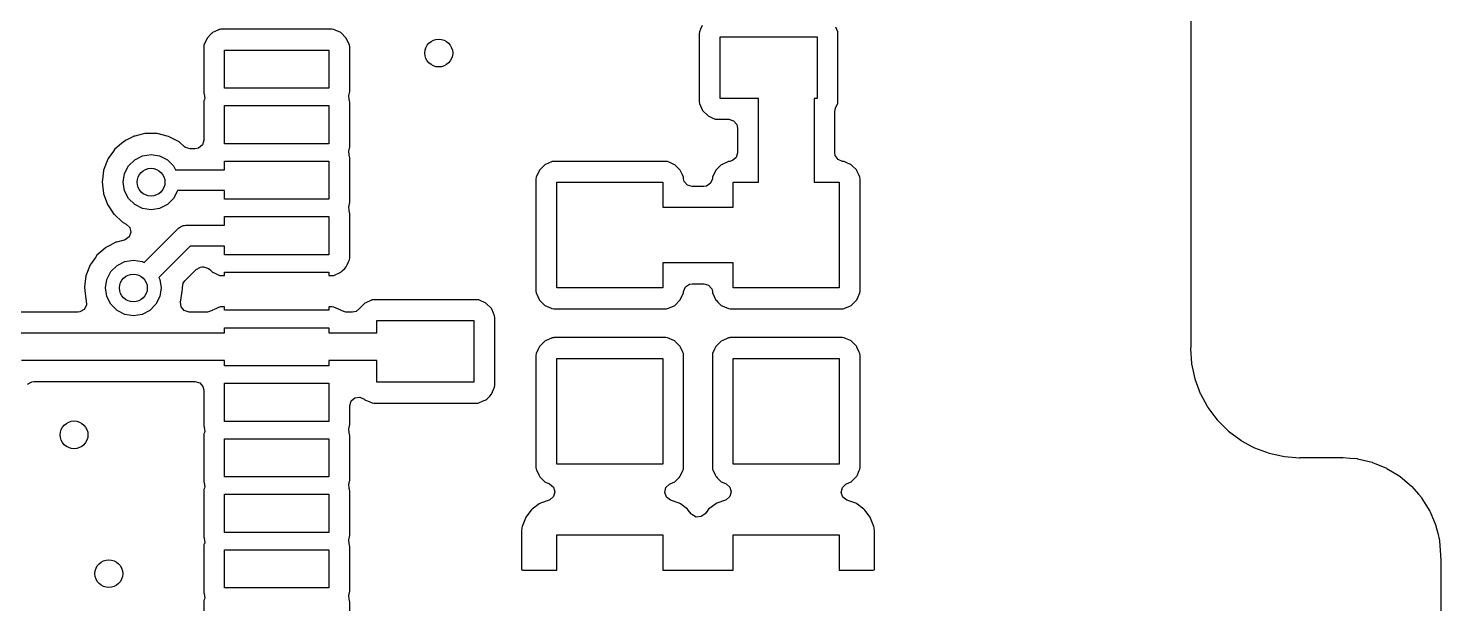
# Model space of a CAD drawing. Extents: x 1.61 to 3.5, y 0.06 to 3.74.
# Drawn here: x 2.7 to 3.501, y 2.611 to 2.937 of the extents above; entities that cross this region are included whole.
import ezdxf

# ---------------------------------------------------------------- set-up
doc = ezdxf.new("R2010")
doc.units = 0
doc.header["$MEASUREMENT"] = 0
doc.layers.add('BLACK', color=7, linetype='CONTINUOUS')

msp = doc.modelspace()

# ---------------------------------------------------------------- linework, layer by layer
at = {"layer": 'BLACK', "linetype": 'CONTINUOUS'}
for p, q in [((3.35923, 3.53057), (3.35923, 2.75668)), ((3.08238, 2.93888), (3.08146, 2.9368)), ((2.80175, 2.93176), (2.79997, 2.92773)), ((2.8041, 2.93411), (2.80175, 2.93176)), ((2.80454, 2.93456), (2.8041, 2.93411)), ((2.80486, 2.93488), (2.80454, 2.93456)), ((2.80454, 2.93456), (2.80454, 2.93456)), ((2.80578, 2.93529), (2.80486, 2.93488)), ((2.80855, 2.93652), (2.80578, 2.93529)), ((2.80889, 2.93667), (2.80855, 2.93652)), ((2.80855, 2.93652), (2.80855, 2.93652)), ((2.80949, 2.93674), (2.80889, 2.93667)), ((2.80978, 2.93678), (2.80949, 2.93674)), ((2.80992, 2.9368), (2.80978, 2.93678)), ((2.80978, 2.93678), (2.80978, 2.93678)), ((2.87249, 2.9368), (2.80992, 2.9368)), ((2.8735, 2.93668), (2.87249, 2.9368)), ((2.87477, 2.93612), (2.8735, 2.93668)), ((2.87712, 2.93508), (2.87477, 2.93612)), ((2.87754, 2.9349), (2.87712, 2.93508)), ((2.87712, 2.93508), (2.87712, 2.93508)), ((2.88066, 2.93178), (2.87754, 2.9349)), ((2.88244, 2.92775), (2.88066, 2.93178)), ((3.08079, 2.93527), (3.08067, 2.93426)), ((3.08067, 2.93426), (3.08067, 2.89574)), ((3.08146, 2.9368), (3.08079, 2.93527)), ((3.0925, 2.8975), (3.0925, 2.9325)), ((3.0925, 2.9325), (3.1475, 2.9325)), ((3.1475, 2.9325), (3.1475, 2.8975)), ((3.15921, 2.93529), (3.15807, 2.93786)), ((3.15933, 2.93426), (3.15921, 2.93529)), ((3.15933, 2.89574), (3.15933, 2.93426)), ((2.79997, 2.92773), (2.79985, 2.92672)), ((2.79985, 2.92672), (2.79985, 2.90155)), ((2.81168, 2.90331), (2.81168, 2.92496)), ((2.81168, 2.92496), (2.87074, 2.92496)), ((2.87074, 2.92496), (2.87074, 2.90331)), ((2.88257, 2.92672), (2.88244, 2.92775)), ((2.88257, 2.90155), (2.88257, 2.92672)), ((2.79985, 2.90155), (2.79997, 2.90052)), ((2.79997, 2.90052), (2.80012, 2.90018)), ((2.80022, 2.89982), (2.80011, 2.89979)), ((2.80011, 2.89979), (2.8004, 2.89763)), ((2.80012, 2.90018), (2.80022, 2.89982)), ((2.87074, 2.90331), (2.81168, 2.90331)), ((2.88202, 2.89915), (2.88222, 2.89984)), ((2.88231, 2.89699), (2.88202, 2.89915)), ((2.8822, 2.89984), (2.8823, 2.9002)), ((2.88222, 2.89984), (2.8822, 2.89984)), ((2.8823, 2.9002), (2.88245, 2.90054)), ((2.88245, 2.90054), (2.88257, 2.90155)), ((2.79997, 2.89624), (2.79985, 2.89523)), ((2.79985, 2.89523), (2.79985, 2.87384)), ((2.80012, 2.89658), (2.79997, 2.89624)), ((2.80022, 2.89694), (2.80012, 2.89658)), ((2.8004, 2.89763), (2.8002, 2.89694)), ((2.8002, 2.89694), (2.80022, 2.89694)), ((2.81168, 2.87181), (2.81168, 2.89347)), ((2.81168, 2.89347), (2.87074, 2.89347)), ((2.87074, 2.89347), (2.87074, 2.87181)), ((2.88219, 2.89696), (2.88231, 2.89699)), ((2.88229, 2.8966), (2.88219, 2.89696)), ((2.88244, 2.89626), (2.88229, 2.8966)), ((2.88257, 2.89523), (2.88244, 2.89626)), ((2.88257, 2.87006), (2.88257, 2.89523)), ((3.08067, 2.89574), (3.08079, 2.89471)), ((3.08079, 2.89471), (3.08258, 2.89068)), ((3.08258, 2.89068), (3.0857, 2.88757)), ((3.11425, 2.8975), (3.0925, 2.8975)), ((3.11425, 2.85), (3.11425, 2.8975)), ((3.1475, 2.8975), (3.14575, 2.8975)), ((3.14575, 2.8975), (3.14575, 2.85)), ((3.15758, 2.88999), (3.158, 2.89199)), ((3.158, 2.89199), (3.15906, 2.89439)), ((3.15906, 2.89439), (3.15921, 2.89473)), ((3.15921, 2.89473), (3.15933, 2.89574)), ((3.0857, 2.88757), (3.08612, 2.88738)), ((3.08612, 2.88738), (3.08612, 2.88738)), ((3.08612, 2.88738), (3.08846, 2.88635)), ((3.08846, 2.88635), (3.08973, 2.88579)), ((3.08973, 2.88579), (3.09074, 2.88567)), ((3.09074, 2.88567), (3.09746, 2.88567)), ((3.09746, 2.88567), (3.10014, 2.88488)), ((3.10014, 2.88488), (3.10197, 2.88277)), ((3.10197, 2.88277), (3.10242, 2.88071)), ((3.15758, 2.86673), (3.15758, 2.88999)), ((2.76005, 2.8759), (2.75588, 2.87375)), ((2.76032, 2.87604), (2.76005, 2.8759)), ((2.76005, 2.8759), (2.76005, 2.8759)), ((2.76087, 2.87617), (2.76032, 2.87604)), ((2.76652, 2.87753), (2.76087, 2.87617)), ((2.76681, 2.8776), (2.76652, 2.87753)), ((2.76652, 2.87753), (2.76652, 2.87753)), ((2.77014, 2.87758), (2.76681, 2.8776)), ((2.77318, 2.87756), (2.77014, 2.87758)), ((2.77348, 2.87756), (2.77318, 2.87756)), ((2.77318, 2.87756), (2.77318, 2.87756)), ((2.77996, 2.87594), (2.77348, 2.87756)), ((2.78586, 2.87281), (2.77996, 2.87594)), ((3.10242, 2.88071), (3.10242, 2.86673)), ((2.7487, 2.86766), (2.7457, 2.86338)), ((2.74935, 2.86859), (2.7487, 2.86766)), ((2.75213, 2.87101), (2.74935, 2.86859)), ((2.75416, 2.87278), (2.75213, 2.87101)), ((2.75438, 2.87298), (2.75416, 2.87278)), ((2.75416, 2.87278), (2.75416, 2.87278)), ((2.75588, 2.87375), (2.75438, 2.87298)), ((2.78608, 2.87261), (2.78586, 2.87281)), ((2.78886, 2.87014), (2.78608, 2.87261)), ((2.78947, 2.86967), (2.78886, 2.87014)), ((2.79216, 2.86888), (2.78947, 2.86967)), ((2.79489, 2.86888), (2.79216, 2.86888)), ((2.79695, 2.86933), (2.79489, 2.86888)), ((2.79906, 2.87116), (2.79695, 2.86933)), ((2.79985, 2.87384), (2.79906, 2.87116)), ((2.87074, 2.87181), (2.81168, 2.87181)), ((2.88202, 2.86766), (2.88222, 2.86834)), ((2.88231, 2.86549), (2.88202, 2.86766)), ((2.8822, 2.86835), (2.8823, 2.86871)), ((2.88222, 2.86834), (2.8822, 2.86835)), ((2.8823, 2.86871), (2.88245, 2.86905)), ((2.88245, 2.86905), (2.88257, 2.87006)), ((3.10242, 2.86673), (3.10163, 2.86405)), ((3.15782, 2.86521), (3.15758, 2.86673)), ((2.74552, 2.86313), (2.74309, 2.85691)), ((2.7457, 2.86338), (2.74552, 2.86313)), ((2.75502, 2.85487), (2.75726, 2.85926)), ((2.75726, 2.85926), (2.76074, 2.86274)), ((2.76074, 2.86274), (2.76513, 2.86498)), ((2.76513, 2.86498), (2.77, 2.86575)), ((2.77, 2.86575), (2.77487, 2.86498)), ((2.77487, 2.86498), (2.77926, 2.86274)), ((2.77926, 2.86274), (2.78274, 2.85926)), ((2.78274, 2.85926), (2.78386, 2.85705)), ((2.81168, 2.85705), (2.81168, 2.86197)), ((2.81168, 2.86197), (2.87074, 2.86197)), ((2.87074, 2.86197), (2.87074, 2.84032)), ((2.88219, 2.86546), (2.88231, 2.86549)), ((2.88229, 2.8651), (2.88219, 2.86546)), ((2.88244, 2.86476), (2.88229, 2.8651)), ((2.88257, 2.86373), (2.88244, 2.86476)), ((2.88257, 2.83856), (2.88257, 2.86373)), ((2.99318, 2.85992), (2.99007, 2.8568)), ((2.99363, 2.86012), (2.99318, 2.85992)), ((2.99687, 2.86156), (2.99363, 2.86012)), ((2.99721, 2.86171), (2.99687, 2.86156)), ((2.99687, 2.86156), (2.99687, 2.86156)), ((2.99781, 2.86178), (2.99721, 2.86171)), ((2.9981, 2.86181), (2.99781, 2.86178)), ((2.99824, 2.86183), (2.9981, 2.86181)), ((2.9981, 2.86181), (2.9981, 2.86181)), ((3.06176, 2.86183), (2.99824, 2.86183)), ((3.06277, 2.86171), (3.06176, 2.86183)), ((3.06404, 2.86115), (3.06277, 2.86171)), ((3.06638, 2.86012), (3.06404, 2.86115)), ((3.0668, 2.85993), (3.06638, 2.86012)), ((3.06638, 2.86012), (3.06638, 2.86012)), ((3.06992, 2.85682), (3.0668, 2.85993)), ((3.09318, 2.85992), (3.09007, 2.8568)), ((3.09363, 2.86012), (3.09318, 2.85992)), ((3.09687, 2.86156), (3.09363, 2.86012)), ((3.09721, 2.86171), (3.09687, 2.86156)), ((3.09687, 2.86156), (3.09687, 2.86156)), ((3.09805, 2.86181), (3.09721, 2.86171)), ((3.09952, 2.86222), (3.09805, 2.86181)), ((3.10163, 2.86405), (3.09952, 2.86222)), ((3.15939, 2.8629), (3.15782, 2.86521)), ((3.16196, 2.86181), (3.15939, 2.8629)), ((3.16277, 2.86171), (3.16196, 2.86181)), ((3.16404, 2.86115), (3.16277, 2.86171)), ((3.16638, 2.86012), (3.16404, 2.86115)), ((3.1668, 2.85993), (3.16638, 2.86012)), ((3.16638, 2.86012), (3.16638, 2.86012)), ((3.16992, 2.85682), (3.1668, 2.85993)), ((2.74239, 2.85161), (2.74222, 2.85029)), ((2.74222, 2.85029), (2.74295, 2.84366)), ((2.74305, 2.85661), (2.74239, 2.85161)), ((2.74309, 2.85691), (2.74305, 2.85661)), ((2.74305, 2.85661), (2.74305, 2.85661)), ((2.75425, 2.85), (2.75502, 2.85487)), ((2.78386, 2.85705), (2.81168, 2.85705)), ((2.98829, 2.85277), (2.98817, 2.85176)), ((2.98817, 2.85176), (2.98817, 2.78824)), ((2.99007, 2.8568), (2.98829, 2.85277)), ((3.0701, 2.8564), (3.06992, 2.85682)), ((3.07111, 2.85413), (3.0701, 2.8564)), ((3.07171, 2.85279), (3.07111, 2.85413)), ((3.07175, 2.85242), (3.07171, 2.85279)), ((3.07181, 2.85195), (3.07175, 2.85242)), ((3.07175, 2.85242), (3.07175, 2.85242)), ((3.07222, 2.85048), (3.07181, 2.85195)), ((3.07405, 2.84837), (3.07222, 2.85048)), ((3.08819, 2.85196), (3.0871, 2.84939)), ((3.08829, 2.85277), (3.08819, 2.85196)), ((3.09007, 2.8568), (3.08829, 2.85277)), ((3.1701, 2.8564), (3.16992, 2.85682)), ((3.17111, 2.85413), (3.1701, 2.8564)), ((3.17171, 2.85279), (3.17111, 2.85413)), ((3.17183, 2.85176), (3.17171, 2.85279)), ((3.17183, 2.78824), (3.17183, 2.85176)), ((2.74295, 2.84366), (2.74306, 2.84338)), ((2.74306, 2.84338), (2.74505, 2.83792)), ((2.75502, 2.84513), (2.75425, 2.85)), ((2.75726, 2.84074), (2.75502, 2.84513)), ((2.78498, 2.84513), (2.78274, 2.84074)), ((2.78499, 2.84524), (2.78498, 2.84513)), ((2.81168, 2.84524), (2.78499, 2.84524)), ((2.81168, 2.84032), (2.81168, 2.84524)), ((3, 2.79), (3, 2.85)), ((3, 2.85), (3.06, 2.85)), ((3.06, 2.85), (3.06, 2.83575)), ((3.07673, 2.84758), (3.07405, 2.84837)), ((3.08327, 2.84758), (3.07673, 2.84758)), ((3.08479, 2.84782), (3.08327, 2.84758)), ((3.0871, 2.84939), (3.08479, 2.84782)), ((3.1, 2.83575), (3.1, 2.85)), ((3.1, 2.85), (3.11425, 2.85)), ((3.14575, 2.85), (3.16, 2.85)), ((3.16, 2.85), (3.16, 2.79)), ((2.74505, 2.83792), (2.74525, 2.83739)), ((2.74525, 2.83739), (2.74897, 2.83185)), ((2.76074, 2.83726), (2.75726, 2.84074)), ((2.76513, 2.83502), (2.76074, 2.83726)), ((2.77, 2.83425), (2.76513, 2.83502)), ((2.77487, 2.83502), (2.77, 2.83425)), ((2.77926, 2.83726), (2.77487, 2.83502)), ((2.78274, 2.84074), (2.77926, 2.83726)), ((2.87074, 2.84032), (2.81168, 2.84032)), ((2.88202, 2.83616), (2.88222, 2.83684)), ((2.88231, 2.834), (2.88202, 2.83616)), ((2.8822, 2.83685), (2.8823, 2.83721)), ((2.88222, 2.83684), (2.8822, 2.83685)), ((2.8823, 2.83721), (2.88245, 2.83755)), ((2.88245, 2.83755), (2.88257, 2.83856)), ((3.06, 2.83575), (3.1, 2.83575)), ((2.74897, 2.83185), (2.74919, 2.83165)), ((2.74919, 2.83165), (2.74919, 2.83165)), ((2.74919, 2.83165), (2.75369, 2.82756)), ((2.75369, 2.82756), (2.75369, 2.82756)), ((2.75369, 2.82756), (2.75391, 2.82735)), ((2.75391, 2.82735), (2.75417, 2.82721)), ((2.75417, 2.82721), (2.75417, 2.82721)), ((2.75417, 2.82721), (2.7559, 2.82627)), ((2.7559, 2.82627), (2.75788, 2.8243)), ((2.81168, 2.82556), (2.81168, 2.83048)), ((2.81168, 2.83048), (2.87074, 2.83048)), ((2.87074, 2.83048), (2.87074, 2.80882)), ((2.88219, 2.83396), (2.88231, 2.834)), ((2.88229, 2.83361), (2.88219, 2.83396)), ((2.88244, 2.83327), (2.88229, 2.83361)), ((2.88249, 2.8329), (2.88244, 2.83327)), ((2.88253, 2.83253), (2.88249, 2.8329)), ((2.88249, 2.8329), (2.88249, 2.8329)), ((2.88257, 2.83223), (2.88253, 2.83253)), ((2.88257, 2.80707), (2.88257, 2.83223)), ((2.75751, 2.81895), (2.75528, 2.81727)), ((2.75848, 2.82157), (2.75751, 2.81895)), ((2.75788, 2.8243), (2.75848, 2.82157)), ((2.76603, 2.80438), (2.78547, 2.82383)), ((2.78547, 2.82383), (2.78615, 2.82421)), ((2.78615, 2.82421), (2.7867, 2.82476)), ((2.7867, 2.82476), (2.78745, 2.82497)), ((2.78745, 2.82497), (2.78812, 2.82535)), ((2.78812, 2.82535), (2.7889, 2.82535)), ((2.7889, 2.82535), (2.78965, 2.82556)), ((2.78965, 2.82556), (2.81168, 2.82556)), ((2.74269, 2.8115), (2.73935, 2.80859)), ((2.74416, 2.81278), (2.74269, 2.8115)), ((2.74438, 2.81298), (2.74416, 2.81278)), ((2.74416, 2.81278), (2.74416, 2.81278)), ((2.74669, 2.81417), (2.74438, 2.81298)), ((2.75005, 2.8159), (2.74669, 2.81417)), ((2.75032, 2.81604), (2.75005, 2.8159)), ((2.75005, 2.8159), (2.75005, 2.8159)), ((2.75469, 2.81709), (2.75032, 2.81604)), ((2.75528, 2.81727), (2.75469, 2.81709)), ((2.7921, 2.81374), (2.77438, 2.79603)), ((2.81168, 2.81374), (2.7921, 2.81374)), ((2.81168, 2.80882), (2.81168, 2.81374)), ((2.73552, 2.80313), (2.73309, 2.79691)), ((2.73662, 2.80469), (2.73552, 2.80313)), ((2.73842, 2.80726), (2.73662, 2.80469)), ((2.73935, 2.80859), (2.73842, 2.80726)), ((2.74726, 2.79926), (2.75074, 2.80274)), ((2.75074, 2.80274), (2.75513, 2.80498)), ((2.75513, 2.80498), (2.76, 2.80575)), ((2.76, 2.80575), (2.76487, 2.80498)), ((2.76487, 2.80498), (2.76603, 2.80438)), ((2.87074, 2.80882), (2.81168, 2.80882)), ((2.87977, 2.80113), (2.88067, 2.80202)), ((2.88067, 2.80202), (2.88118, 2.80317)), ((2.88118, 2.80317), (2.88189, 2.80479)), ((2.88189, 2.80479), (2.88245, 2.80605)), ((2.88245, 2.80605), (2.88257, 2.80707)), ((3.1, 2.80425), (3.06, 2.80425)), ((3.06, 2.80425), (3.06, 2.79)), ((3.1, 2.79), (3.1, 2.80425)), ((2.73305, 2.79661), (2.7325, 2.79241)), ((2.73309, 2.79691), (2.73305, 2.79661)), ((2.73305, 2.79661), (2.73305, 2.79661)), ((2.74425, 2.79), (2.74502, 2.79487)), ((2.74502, 2.79487), (2.74726, 2.79926)), ((2.77438, 2.79603), (2.77498, 2.79487)), ((2.77498, 2.79487), (2.77575, 2.79)), ((2.78824, 2.79276), (2.7892, 2.79411)), ((2.7892, 2.79411), (2.79554, 2.80046)), ((2.79554, 2.80046), (2.798, 2.8018)), ((2.798, 2.8018), (2.79905, 2.80191)), ((2.79905, 2.80191), (2.7998, 2.80191)), ((2.7998, 2.80191), (2.80248, 2.80113)), ((2.80248, 2.80113), (2.80331, 2.80046)), ((2.80331, 2.80046), (2.80456, 2.79922)), ((2.80456, 2.79922), (2.80456, 2.79922)), ((2.80456, 2.79922), (2.80488, 2.79889)), ((2.80488, 2.79889), (2.8053, 2.79871)), ((2.8053, 2.79871), (2.8053, 2.79871)), ((2.8053, 2.79871), (2.80764, 2.79767)), ((2.80764, 2.79767), (2.80891, 2.79711)), ((2.80891, 2.79711), (2.80992, 2.79699)), ((2.80992, 2.79699), (2.81168, 2.79699)), ((2.81168, 2.79699), (2.81168, 2.79898)), ((2.81168, 2.79898), (2.87074, 2.79898)), ((2.87074, 2.79898), (2.87074, 2.79699)), ((2.87074, 2.79699), (2.87249, 2.79699)), ((2.87249, 2.79699), (2.87264, 2.79701)), ((2.87264, 2.79701), (2.87293, 2.79704)), ((2.87264, 2.79701), (2.87264, 2.79701)), ((2.87293, 2.79704), (2.87353, 2.79711)), ((2.87353, 2.79711), (2.87755, 2.7989)), ((2.87755, 2.7989), (2.87831, 2.79966)), ((2.87831, 2.79966), (2.87977, 2.80113)), ((2.7325, 2.79241), (2.73222, 2.79029)), ((2.73222, 2.79029), (2.73295, 2.78366)), ((2.74502, 2.78513), (2.74425, 2.79)), ((2.77575, 2.79), (2.77498, 2.78513)), ((2.78688, 2.78311), (2.78761, 2.78824)), ((2.78761, 2.78824), (2.78775, 2.78926)), ((2.78775, 2.79032), (2.78783, 2.79033)), ((2.78776, 2.79016), (2.78775, 2.79032)), ((2.78775, 2.78926), (2.78778, 2.78942)), ((2.78775, 2.78926), (2.78775, 2.78926)), ((2.78778, 2.79), (2.78776, 2.79016)), ((2.78778, 2.78942), (2.78778, 2.79)), ((2.78783, 2.79033), (2.78824, 2.79276)), ((2.98817, 2.78824), (2.98829, 2.78721)), ((2.98829, 2.78721), (2.99008, 2.78318)), ((3.06, 2.79), (3, 2.79)), ((3.06993, 2.7832), (3.07171, 2.78723)), ((3.07171, 2.78723), (3.07181, 2.78804)), ((3.07181, 2.78804), (3.0729, 2.79061)), ((3.0729, 2.79061), (3.07521, 2.79218)), ((3.07521, 2.79218), (3.07673, 2.79242)), ((3.07673, 2.79242), (3.08327, 2.79242)), ((3.08327, 2.79242), (3.08595, 2.79163)), ((3.08595, 2.79163), (3.08778, 2.78952)), ((3.08778, 2.78952), (3.08819, 2.78805)), ((3.08819, 2.78805), (3.08829, 2.78721)), ((3.08829, 2.78721), (3.09008, 2.78318)), ((3.16, 2.79), (3.1, 2.79)), ((3.16993, 2.7832), (3.17171, 2.78723)), ((3.17171, 2.78723), (3.17183, 2.78824)), ((2.73336, 2.78024), (2.73201, 2.77779)), ((2.73295, 2.78366), (2.73306, 2.78338)), ((2.73306, 2.78338), (2.73318, 2.78303)), ((2.73318, 2.78303), (2.73336, 2.78024)), ((2.74726, 2.78074), (2.74502, 2.78513)), ((2.75074, 2.77726), (2.74726, 2.78074)), ((2.77274, 2.78074), (2.76926, 2.77726)), ((2.77498, 2.78513), (2.77274, 2.78074)), ((2.78662, 2.78203), (2.78673, 2.78256)), ((2.78702, 2.77926), (2.78662, 2.78203)), ((2.78673, 2.78256), (2.78683, 2.78281)), ((2.78683, 2.78281), (2.78688, 2.78311)), ((2.78885, 2.77715), (2.78702, 2.77926)), ((2.80663, 2.77819), (2.80486, 2.7774)), ((2.80855, 2.77904), (2.80663, 2.77819)), ((2.80889, 2.77919), (2.80855, 2.77904)), ((2.80855, 2.77904), (2.80855, 2.77904)), ((2.80949, 2.77926), (2.80889, 2.77919)), ((2.80978, 2.7793), (2.80949, 2.77926)), ((2.80992, 2.77931), (2.80978, 2.7793)), ((2.80978, 2.7793), (2.80978, 2.7793)), ((2.81168, 2.77931), (2.80992, 2.77931)), ((2.81168, 2.77733), (2.81168, 2.77931)), ((2.87249, 2.77931), (2.87074, 2.77931)), ((2.87074, 2.77931), (2.87074, 2.77733)), ((2.8735, 2.7792), (2.87249, 2.77931)), ((2.87754, 2.77741), (2.8735, 2.7792)), ((2.88806, 2.77831), (2.88616, 2.77675)), ((2.88807, 2.7783), (2.88806, 2.77831)), ((2.88839, 2.77862), (2.88807, 2.7783)), ((2.89086, 2.78109), (2.88839, 2.77862)), ((2.88839, 2.77862), (2.88839, 2.77862)), ((2.89118, 2.78142), (2.89086, 2.78109)), ((2.89086, 2.78109), (2.89086, 2.78109)), ((2.89163, 2.78162), (2.89118, 2.78142)), ((2.89487, 2.78306), (2.89163, 2.78162)), ((2.89521, 2.78321), (2.89487, 2.78306)), ((2.89487, 2.78306), (2.89487, 2.78306)), ((2.89581, 2.78328), (2.89521, 2.78321)), ((2.8961, 2.78331), (2.89581, 2.78328)), ((2.89624, 2.78333), (2.8961, 2.78331)), ((2.8961, 2.78331), (2.8961, 2.78331)), ((2.95476, 2.78333), (2.89624, 2.78333)), ((2.95577, 2.78321), (2.95476, 2.78333)), ((2.95657, 2.78286), (2.95577, 2.78321)), ((2.95938, 2.78162), (2.95657, 2.78286)), ((2.9598, 2.78143), (2.95938, 2.78162)), ((2.95938, 2.78162), (2.95938, 2.78162)), ((2.96292, 2.77832), (2.9598, 2.78143)), ((2.9631, 2.7779), (2.96292, 2.77832)), ((2.99008, 2.78318), (2.99041, 2.78286)), ((2.99041, 2.78286), (2.99041, 2.78286)), ((2.99041, 2.78286), (2.99124, 2.78203)), ((2.99124, 2.78203), (2.9932, 2.78007)), ((2.9932, 2.78007), (2.99362, 2.77988)), ((2.99362, 2.77988), (2.99362, 2.77988)), ((2.99362, 2.77988), (2.99508, 2.77924)), ((2.99508, 2.77924), (2.99723, 2.77829)), ((2.99723, 2.77829), (2.99824, 2.77817)), ((2.99824, 2.77817), (3.06176, 2.77817)), ((3.06176, 2.77817), (3.0619, 2.77819)), ((3.0619, 2.77819), (3.06219, 2.77822)), ((3.0619, 2.77819), (3.0619, 2.77819)), ((3.06219, 2.77822), (3.06279, 2.77829)), ((3.06279, 2.77829), (3.0633, 2.77852)), ((3.0633, 2.77852), (3.0664, 2.7799)), ((3.0664, 2.7799), (3.06682, 2.78008)), ((3.06682, 2.78008), (3.06993, 2.7832)), ((3.09008, 2.78318), (3.09041, 2.78286)), ((3.09041, 2.78286), (3.09041, 2.78286)), ((3.09041, 2.78286), (3.09124, 2.78203)), ((3.09124, 2.78203), (3.0932, 2.78007)), ((3.0932, 2.78007), (3.09362, 2.77988)), ((3.09362, 2.77988), (3.09362, 2.77988)), ((3.09362, 2.77988), (3.09508, 2.77924)), ((3.09508, 2.77924), (3.09723, 2.77829)), ((3.09723, 2.77829), (3.09824, 2.77817)), ((3.09824, 2.77817), (3.16176, 2.77817)), ((3.16176, 2.77817), (3.1619, 2.77819)), ((3.1619, 2.77819), (3.16219, 2.77822)), ((3.1619, 2.77819), (3.1619, 2.77819)), ((3.16219, 2.77822), (3.16279, 2.77829)), ((3.16279, 2.77829), (3.1633, 2.77852)), ((3.1633, 2.77852), (3.1664, 2.7799)), ((3.1664, 2.7799), (3.16682, 2.78008)), ((3.16682, 2.78008), (3.16993, 2.7832)), ((2.72852, 2.77636), (2.69611, 2.77636)), ((2.72955, 2.77647), (2.72852, 2.77636)), ((2.73201, 2.77779), (2.72955, 2.77647)), ((2.75513, 2.77502), (2.75074, 2.77726)), ((2.76, 2.77425), (2.75513, 2.77502)), ((2.76487, 2.77502), (2.76, 2.77425)), ((2.76926, 2.77726), (2.76487, 2.77502)), ((2.79153, 2.77636), (2.78885, 2.77715)), ((2.80196, 2.77636), (2.79153, 2.77636)), ((2.80466, 2.7772), (2.80196, 2.77636)), ((2.80486, 2.7774), (2.80466, 2.7772)), ((2.87074, 2.77733), (2.81168, 2.77733)), ((2.87775, 2.7772), (2.87754, 2.77741)), ((2.88046, 2.77636), (2.87775, 2.7772)), ((2.88423, 2.77636), (2.88046, 2.77636)), ((2.88616, 2.77675), (2.88423, 2.77636)), ((2.898, 2.76453), (2.898, 2.7715)), ((2.898, 2.7715), (2.953, 2.7715)), ((2.953, 2.7715), (2.953, 2.7365)), ((2.96405, 2.77576), (2.9631, 2.7779)), ((2.96471, 2.77429), (2.96405, 2.77576)), ((2.96483, 2.77326), (2.96471, 2.77429)), ((2.96483, 2.73474), (2.96483, 2.77326)), ((2.69334, 2.76453), (2.81168, 2.76453)), ((2.81168, 2.76453), (2.81168, 2.76748)), ((2.81168, 2.76748), (2.87074, 2.76748)), ((2.87074, 2.76748), (2.87074, 2.76453)), ((2.87074, 2.76453), (2.898, 2.76453)), ((2.98941, 2.75531), (2.98829, 2.75277)), ((2.98988, 2.75638), (2.98941, 2.75531)), ((2.99007, 2.7568), (2.98988, 2.75638)), ((2.98988, 2.75638), (2.98988, 2.75638)), ((2.99318, 2.75992), (2.99007, 2.7568)), ((2.99402, 2.76029), (2.99318, 2.75992)), ((2.99687, 2.76156), (2.99402, 2.76029)), ((2.99721, 2.76171), (2.99687, 2.76156)), ((2.99687, 2.76156), (2.99687, 2.76156)), ((2.99781, 2.76178), (2.99721, 2.76171)), ((2.9981, 2.76181), (2.99781, 2.76178)), ((2.99824, 2.76183), (2.9981, 2.76181)), ((2.9981, 2.76181), (2.9981, 2.76181)), ((3.06176, 2.76183), (2.99824, 2.76183)), ((3.06277, 2.76171), (3.06176, 2.76183)), ((3.06362, 2.76134), (3.06277, 2.76171)), ((3.06638, 2.76012), (3.06362, 2.76134)), ((3.0668, 2.75993), (3.06638, 2.76012)), ((3.06638, 2.76012), (3.06638, 2.76012)), ((3.06712, 2.75961), (3.0668, 2.75993)), ((3.06936, 2.75737), (3.06712, 2.75961)), ((3.06992, 2.75682), (3.06936, 2.75737)), ((3.0701, 2.7564), (3.06992, 2.75682)), ((3.07139, 2.7535), (3.0701, 2.7564)), ((3.08941, 2.75531), (3.08829, 2.75277)), ((3.08988, 2.75638), (3.08941, 2.75531)), ((3.09007, 2.7568), (3.08988, 2.75638)), ((3.08988, 2.75638), (3.08988, 2.75638)), ((3.09318, 2.75992), (3.09007, 2.7568)), ((3.09402, 2.76029), (3.09318, 2.75992)), ((3.09687, 2.76156), (3.09402, 2.76029)), ((3.09721, 2.76171), (3.09687, 2.76156)), ((3.09687, 2.76156), (3.09687, 2.76156)), ((3.09781, 2.76178), (3.09721, 2.76171)), ((3.0981, 2.76181), (3.09781, 2.76178)), ((3.09824, 2.76183), (3.0981, 2.76181)), ((3.0981, 2.76181), (3.0981, 2.76181)), ((3.16176, 2.76183), (3.09824, 2.76183)), ((3.16277, 2.76171), (3.16176, 2.76183)), ((3.16362, 2.76134), (3.16277, 2.76171)), ((3.16638, 2.76012), (3.16362, 2.76134)), ((3.1668, 2.75993), (3.16638, 2.76012)), ((3.16638, 2.76012), (3.16638, 2.76012)), ((3.16712, 2.75961), (3.1668, 2.75993)), ((3.16936, 2.75737), (3.16712, 2.75961)), ((3.16992, 2.75682), (3.16936, 2.75737)), ((3.1701, 2.7564), (3.16992, 2.75682)), ((3.17139, 2.7535), (3.1701, 2.7564)), ((3.35908, 2.75591), (3.35907, 2.75591)), ((3.35907, 2.75591), (3.3591, 2.75549)), ((3.35923, 2.75638), (3.35908, 2.75591)), ((3.3591, 2.75549), (3.3591, 2.75549)), ((3.3591, 2.75549), (3.3597, 2.74712)), ((3.35923, 2.75668), (3.35922, 2.75659)), ((3.35922, 2.75659), (3.35923, 2.75655)), ((3.35923, 2.75655), (3.35923, 2.75638)), ((2.81168, 2.74878), (2.6966, 2.74878)), ((2.81168, 2.74583), (2.81168, 2.74878)), ((2.898, 2.74878), (2.87074, 2.74878)), ((2.87074, 2.74878), (2.87074, 2.74583)), ((2.898, 2.7365), (2.898, 2.74878)), ((2.98829, 2.75277), (2.98817, 2.75176)), ((2.98817, 2.75176), (2.98817, 2.68824)), ((3, 2.69), (3, 2.75)), ((3, 2.75), (3.06, 2.75)), ((3.06, 2.75), (3.06, 2.69)), ((3.07171, 2.75279), (3.07139, 2.7535)), ((3.07183, 2.75176), (3.07171, 2.75279)), ((3.07183, 2.68824), (3.07183, 2.75176)), ((3.08829, 2.75277), (3.08817, 2.75176)), ((3.08817, 2.75176), (3.08817, 2.68824)), ((3.1, 2.69), (3.1, 2.75)), ((3.1, 2.75), (3.16, 2.75)), ((3.16, 2.75), (3.16, 2.69)), ((3.17171, 2.75279), (3.17139, 2.7535)), ((3.17183, 2.75176), (3.17171, 2.75279)), ((3.17183, 2.68824), (3.17183, 2.75176)), ((3.3597, 2.74712), (3.35971, 2.74706)), ((3.35971, 2.74706), (3.36159, 2.73839)), ((2.87074, 2.74583), (2.81168, 2.74583)), ((3.36159, 2.73839), (3.36469, 2.73007)), ((2.70005, 2.7355), (2.7025, 2.73684)), ((2.7025, 2.73684), (2.70356, 2.73695)), ((2.70356, 2.73695), (2.79489, 2.73695)), ((2.79489, 2.73695), (2.79757, 2.73617)), ((2.79757, 2.73617), (2.7994, 2.73405)), ((2.7994, 2.73405), (2.79985, 2.73199)), ((2.79985, 2.73199), (2.79985, 2.71258)), ((2.81168, 2.71433), (2.81168, 2.73599)), ((2.81168, 2.73599), (2.87074, 2.73599)), ((2.87074, 2.73599), (2.87074, 2.71433)), ((2.953, 2.7365), (2.898, 2.7365)), ((2.96293, 2.7297), (2.96471, 2.73373)), ((2.96471, 2.73373), (2.96483, 2.73474)), ((3.36469, 2.73007), (3.36473, 2.73001)), ((3.36473, 2.73001), (3.36473, 2.73001)), ((3.36473, 2.73001), (3.36859, 2.72294)), ((2.88257, 2.72323), (2.88335, 2.72591)), ((2.88257, 2.71258), (2.88257, 2.72323)), ((2.88335, 2.72591), (2.88547, 2.72774)), ((2.88547, 2.72774), (2.88823, 2.72814)), ((2.88823, 2.72814), (2.89047, 2.72711)), ((2.89047, 2.72711), (2.8905, 2.72715)), ((2.8905, 2.72715), (2.89071, 2.727)), ((2.89071, 2.727), (2.89078, 2.72698)), ((2.89078, 2.72698), (2.89083, 2.72692)), ((2.89083, 2.72692), (2.89088, 2.72689)), ((2.89088, 2.72689), (2.8912, 2.72657)), ((2.8912, 2.72657), (2.89162, 2.72638)), ((2.89162, 2.72638), (2.89162, 2.72638)), ((2.89162, 2.72638), (2.89352, 2.72554)), ((2.89352, 2.72554), (2.89523, 2.72479)), ((2.89523, 2.72479), (2.89624, 2.72467)), ((2.89624, 2.72467), (2.95476, 2.72467)), ((2.95476, 2.72467), (2.9549, 2.72469)), ((2.9549, 2.72469), (2.95519, 2.72472)), ((2.9549, 2.72469), (2.9549, 2.72469)), ((2.95519, 2.72472), (2.95579, 2.72479)), ((2.95579, 2.72479), (2.9583, 2.72591)), ((2.9583, 2.72591), (2.9594, 2.7264)), ((2.9594, 2.7264), (2.95982, 2.72658)), ((2.95982, 2.72658), (2.96024, 2.727)), ((2.96024, 2.727), (2.96195, 2.72872)), ((2.96195, 2.72872), (2.96293, 2.7297)), ((3.36859, 2.72294), (3.36895, 2.72229)), ((3.36895, 2.72229), (3.36899, 2.72223)), ((3.36899, 2.72223), (3.36899, 2.72223)), ((3.36899, 2.72223), (3.37346, 2.71625)), ((2.87074, 2.71433), (2.81168, 2.71433)), ((3.37346, 2.71625), (3.37426, 2.71518)), ((3.37426, 2.71518), (3.38054, 2.70891)), ((2.79985, 2.71258), (2.79997, 2.71155)), ((2.79997, 2.70726), (2.79985, 2.70625)), ((2.79985, 2.70625), (2.79985, 2.68108)), ((2.79997, 2.71155), (2.80012, 2.71121)), ((2.80012, 2.7076), (2.79997, 2.70726)), ((2.80022, 2.71085), (2.80011, 2.71081)), ((2.80011, 2.71081), (2.8004, 2.70865)), ((2.80012, 2.71121), (2.80022, 2.71085)), ((2.80022, 2.70796), (2.80012, 2.7076)), ((2.8004, 2.70865), (2.8002, 2.70797)), ((2.8002, 2.70797), (2.80022, 2.70796)), ((2.88202, 2.71017), (2.88222, 2.71086)), ((2.88231, 2.70801), (2.88202, 2.71017)), ((2.88219, 2.70798), (2.88231, 2.70801)), ((2.88229, 2.70762), (2.88219, 2.70798)), ((2.8822, 2.71086), (2.8823, 2.71122)), ((2.88222, 2.71086), (2.8822, 2.71086)), ((2.88244, 2.70728), (2.88229, 2.70762)), ((2.8823, 2.71122), (2.88245, 2.71157)), ((2.88257, 2.70625), (2.88244, 2.70728)), ((2.88245, 2.71157), (2.88257, 2.71258)), ((2.88257, 2.68108), (2.88257, 2.70625)), ((3.38054, 2.70891), (3.38059, 2.70887)), ((3.38059, 2.70887), (3.38758, 2.70363)), ((2.81168, 2.68284), (2.81168, 2.70449)), ((2.81168, 2.70449), (2.87074, 2.70449)), ((2.87074, 2.70449), (2.87074, 2.68284)), ((3.38758, 2.70363), (3.38758, 2.70363)), ((3.38758, 2.70363), (3.38764, 2.70359)), ((3.38764, 2.70359), (3.3877, 2.70356)), ((3.3877, 2.70356), (3.3877, 2.70356)), ((3.3877, 2.70356), (3.39426, 2.69998)), ((3.39426, 2.69998), (3.39543, 2.69934)), ((3.39543, 2.69934), (3.39958, 2.69779)), ((3.06, 2.69), (3, 2.69)), ((3.16, 2.69), (3.1, 2.69)), ((3.39958, 2.69779), (3.40368, 2.69626)), ((3.40368, 2.69626), (3.40368, 2.69626)), ((3.40368, 2.69626), (3.40374, 2.69624)), ((3.40374, 2.69624), (3.41241, 2.69435)), ((3.41241, 2.69435), (3.41248, 2.69435)), ((3.41248, 2.69435), (3.41248, 2.69435)), ((3.41248, 2.69435), (3.42088, 2.69375)), ((3.42088, 2.69375), (3.42088, 2.69375)), ((3.42088, 2.69375), (3.42126, 2.69372)), ((3.42126, 2.69373), (3.4215, 2.6938)), ((3.42126, 2.69372), (3.42126, 2.69373)), ((3.4215, 2.6938), (3.42154, 2.6938)), ((3.42154, 2.6938), (3.42173, 2.69383)), ((3.42173, 2.69383), (3.42173, 2.69388)), ((3.42173, 2.69388), (3.42184, 2.69388)), ((3.42184, 2.69388), (3.42189, 2.69386)), ((3.42189, 2.69386), (3.42204, 2.69388)), ((3.42204, 2.69388), (3.44411, 2.69388)), ((3.44411, 2.69388), (3.44448, 2.69382)), ((3.44448, 2.69382), (3.44459, 2.69382)), ((3.44459, 2.69382), (3.44488, 2.69373)), ((3.44488, 2.69373), (3.44517, 2.69382)), ((3.44517, 2.69382), (3.44548, 2.69382)), ((3.44548, 2.69382), (3.44548, 2.6938)), ((3.44548, 2.6938), (3.44564, 2.69382)), ((3.44564, 2.69382), (3.44971, 2.6935)), ((3.44971, 2.6935), (3.4535, 2.6932)), ((3.4535, 2.6932), (3.4538, 2.69315)), ((3.4538, 2.69315), (3.45793, 2.69216)), ((3.45793, 2.69216), (3.46206, 2.69117)), ((3.46206, 2.69117), (3.46235, 2.69107)), ((3.46235, 2.69107), (3.4702, 2.68782)), ((2.87074, 2.68284), (2.81168, 2.68284)), ((2.98817, 2.68824), (2.98829, 2.68721)), ((2.98829, 2.68721), (2.98844, 2.68687)), ((2.98844, 2.68687), (2.98844, 2.68687)), ((2.98844, 2.68687), (2.9897, 2.68403)), ((2.9897, 2.68403), (2.99008, 2.68318)), ((2.99008, 2.68318), (2.99041, 2.68286)), ((2.99041, 2.68286), (2.99041, 2.68286)), ((2.99041, 2.68286), (2.99088, 2.68238)), ((2.99088, 2.68238), (2.9932, 2.68007)), ((3.06742, 2.68069), (3.0693, 2.68257)), ((3.0693, 2.68257), (3.06993, 2.6832)), ((3.06993, 2.6832), (3.0703, 2.68403)), ((3.0703, 2.68403), (3.07139, 2.6865)), ((3.07139, 2.6865), (3.07171, 2.68723)), ((3.07171, 2.68723), (3.07183, 2.68824)), ((3.08817, 2.68824), (3.08829, 2.68721)), ((3.08829, 2.68721), (3.08844, 2.68687)), ((3.08844, 2.68687), (3.08844, 2.68687)), ((3.08844, 2.68687), (3.0897, 2.68403)), ((3.0897, 2.68403), (3.09008, 2.68318)), ((3.09008, 2.68318), (3.09041, 2.68286)), ((3.09041, 2.68286), (3.09041, 2.68286)), ((3.09041, 2.68286), (3.09088, 2.68238)), ((3.09088, 2.68238), (3.0932, 2.68007)), ((3.16742, 2.68069), (3.1693, 2.68257)), ((3.1693, 2.68257), (3.16993, 2.6832)), ((3.16993, 2.6832), (3.1703, 2.68403)), ((3.1703, 2.68403), (3.17139, 2.6865)), ((3.17139, 2.6865), (3.17171, 2.68723)), ((3.17171, 2.68723), (3.17183, 2.68824)), ((3.4702, 2.68782), (3.47047, 2.68769)), ((3.47047, 2.68769), (3.47772, 2.68325)), ((3.47772, 2.68325), (3.47796, 2.68307)), ((3.47796, 2.68307), (3.48442, 2.67755)), ((2.79985, 2.68108), (2.79987, 2.68094)), ((2.79997, 2.67576), (2.79985, 2.67475)), ((2.79985, 2.67475), (2.79985, 2.64958)), ((2.79987, 2.68094), (2.79987, 2.68093)), ((2.79987, 2.68093), (2.7999, 2.68067)), ((2.7999, 2.68067), (2.79997, 2.68005)), ((2.79997, 2.68005), (2.80012, 2.67971)), ((2.80012, 2.67611), (2.79997, 2.67576)), ((2.80022, 2.67935), (2.80011, 2.67932)), ((2.80011, 2.67932), (2.8004, 2.67716)), ((2.80012, 2.67971), (2.80022, 2.67935)), ((2.80022, 2.67647), (2.80012, 2.67611)), ((2.8004, 2.67716), (2.8002, 2.67647)), ((2.8002, 2.67647), (2.80022, 2.67647)), ((2.88202, 2.67868), (2.88222, 2.67936)), ((2.88231, 2.67652), (2.88202, 2.67868)), ((2.88219, 2.67648), (2.88231, 2.67652)), ((2.88229, 2.67613), (2.88219, 2.67648)), ((2.8822, 2.67937), (2.8823, 2.67973)), ((2.88222, 2.67936), (2.8822, 2.67937)), ((2.88244, 2.67579), (2.88229, 2.67613)), ((2.8823, 2.67973), (2.88245, 2.68007)), ((2.88257, 2.67475), (2.88244, 2.67579)), ((2.88245, 2.68007), (2.88257, 2.68108)), ((2.88257, 2.64958), (2.88257, 2.67475)), ((2.9932, 2.68007), (2.99362, 2.67988)), ((2.99362, 2.67988), (2.99362, 2.67988)), ((2.99362, 2.67988), (2.99586, 2.67889)), ((2.99586, 2.67889), (2.998, 2.67709)), ((2.998, 2.67709), (2.99882, 2.67442)), ((2.99882, 2.67442), (2.99806, 2.67172)), ((3.0612, 2.67401), (3.0618, 2.67674)), ((3.06217, 2.67139), (3.0612, 2.67401)), ((3.0618, 2.67674), (3.06378, 2.67871)), ((3.06378, 2.67871), (3.06413, 2.67889)), ((3.06413, 2.67889), (3.06682, 2.68008)), ((3.06682, 2.68008), (3.06742, 2.68069)), ((3.0932, 2.68007), (3.09362, 2.67988)), ((3.09362, 2.67988), (3.09362, 2.67988)), ((3.09362, 2.67988), (3.09586, 2.67889)), ((3.09586, 2.67889), (3.098, 2.67709)), ((3.098, 2.67709), (3.09882, 2.67442)), ((3.09882, 2.67442), (3.09806, 2.67172)), ((3.1612, 2.67401), (3.1618, 2.67674)), ((3.16217, 2.67139), (3.1612, 2.67401)), ((3.1618, 2.67674), (3.16378, 2.67871)), ((3.16378, 2.67871), (3.16413, 2.67889)), ((3.16413, 2.67889), (3.16682, 2.68008)), ((3.16682, 2.68008), (3.16742, 2.68069)), ((3.48442, 2.67755), (3.48464, 2.67734)), ((3.48464, 2.67734), (3.48836, 2.67297)), ((2.81168, 2.65134), (2.81168, 2.673)), ((2.81168, 2.673), (2.87074, 2.673)), ((2.87074, 2.673), (2.87074, 2.65134)), ((2.99001, 2.66751), (2.986, 2.6645)), ((2.99063, 2.66785), (2.99001, 2.66751)), ((2.9956, 2.66971), (2.99063, 2.66785)), ((2.99597, 2.66987), (2.9956, 2.66971)), ((2.99806, 2.67172), (2.99597, 2.66987)), ((3.0644, 2.66971), (3.06217, 2.67139)), ((3.06937, 2.66785), (3.0644, 2.66971)), ((3.06999, 2.66751), (3.06937, 2.66785)), ((3.074, 2.6645), (3.06999, 2.66751)), ((3.09001, 2.66751), (3.086, 2.6645)), ((3.09063, 2.66785), (3.09001, 2.66751)), ((3.0956, 2.66971), (3.09063, 2.66785)), ((3.09597, 2.66987), (3.0956, 2.66971)), ((3.09806, 2.67172), (3.09597, 2.66987)), ((3.1644, 2.66971), (3.16217, 2.67139)), ((3.16937, 2.66785), (3.1644, 2.66971)), ((3.16999, 2.66751), (3.16937, 2.66785)), ((3.174, 2.6645), (3.16999, 2.66751)), ((3.48836, 2.67297), (3.49016, 2.67088)), ((3.49016, 2.67088), (3.49033, 2.67063)), ((3.49033, 2.67063), (3.49477, 2.66339)), ((2.98215, 2.65937), (2.98037, 2.65463)), ((2.98249, 2.65999), (2.98215, 2.65937)), ((2.9855, 2.664), (2.98249, 2.65999)), ((2.986, 2.6645), (2.9855, 2.664)), ((3.0745, 2.664), (3.074, 2.6645)), ((3.07603, 2.66196), (3.0745, 2.664)), ((3.07649, 2.66143), (3.07603, 2.66196)), ((3.07894, 2.66009), (3.07649, 2.66143)), ((3.08173, 2.66029), (3.07894, 2.66009)), ((3.08397, 2.66196), (3.08173, 2.66029)), ((3.0855, 2.664), (3.08397, 2.66196)), ((3.086, 2.6645), (3.0855, 2.664)), ((3.1745, 2.664), (3.174, 2.6645)), ((3.17751, 2.65999), (3.1745, 2.664)), ((3.17785, 2.65937), (3.17751, 2.65999)), ((3.17963, 2.65463), (3.17785, 2.65937)), ((3.49477, 2.66339), (3.49491, 2.66312)), ((3.49491, 2.66312), (3.49816, 2.65527)), ((2.87074, 2.65134), (2.81168, 2.65134)), ((2.98001, 2.65203), (2.98, 2.65176)), ((2.98, 2.65176), (2.98, 2.63071)), ((2.98023, 2.65403), (2.98001, 2.65203)), ((2.98037, 2.65463), (2.98023, 2.65403)), ((3, 2.63), (3, 2.65)), ((3, 2.65), (3.06, 2.65)), ((3.06, 2.65), (3.06, 2.63)), ((3.1, 2.63), (3.1, 2.65)), ((3.1, 2.65), (3.16, 2.65)), ((3.16, 2.65), (3.16, 2.63)), ((3.17977, 2.65403), (3.17963, 2.65463)), ((3.17999, 2.65203), (3.17977, 2.65403)), ((3.18, 2.65176), (3.17999, 2.65203)), ((3.18, 2.63053), (3.18, 2.65176)), ((3.49816, 2.65527), (3.49826, 2.65498)), ((3.49826, 2.65498), (3.49925, 2.65085)), ((3.49925, 2.65085), (3.50024, 2.64672)), ((2.79985, 2.64958), (2.79997, 2.64855)), ((2.79997, 2.64427), (2.79985, 2.64326)), ((2.79985, 2.64326), (2.79985, 2.61809)), ((2.79997, 2.64855), (2.80012, 2.64821)), ((2.80012, 2.64461), (2.79997, 2.64427)), ((2.80022, 2.64785), (2.80011, 2.64782)), ((2.80011, 2.64782), (2.8004, 2.64566)), ((2.80012, 2.64821), (2.80022, 2.64785)), ((2.80022, 2.64497), (2.80012, 2.64461)), ((2.8004, 2.64566), (2.8002, 2.64498)), ((2.8002, 2.64498), (2.80022, 2.64497)), ((2.88202, 2.64718), (2.88222, 2.64787)), ((2.88231, 2.64502), (2.88202, 2.64718)), ((2.88219, 2.64499), (2.88231, 2.64502)), ((2.88229, 2.64463), (2.88219, 2.64499)), ((2.8822, 2.64787), (2.8823, 2.64823)), ((2.88222, 2.64787), (2.8822, 2.64787)), ((2.88244, 2.64429), (2.88229, 2.64463)), ((2.8823, 2.64823), (2.88245, 2.64857)), ((2.88257, 2.64326), (2.88244, 2.64429)), ((2.88245, 2.64857), (2.88257, 2.64958)), ((2.88257, 2.61809), (2.88257, 2.64326)), ((3.50024, 2.64672), (3.50029, 2.64642)), ((3.50029, 2.64642), (3.5009, 2.63856)), ((2.81168, 2.61985), (2.81168, 2.6415)), ((2.81168, 2.6415), (2.87074, 2.6415)), ((2.87074, 2.6415), (2.87074, 2.61985)), ((3.50091, 2.63809), (3.50081, 2.6378)), ((3.50081, 2.6378), (3.50091, 2.6375)), ((3.5009, 2.63856), (3.50089, 2.63839)), ((3.50089, 2.63839), (3.50091, 2.63839)), ((3.50091, 2.63839), (3.50091, 2.63809)), ((3.50091, 2.6375), (3.50091, 2.63739)), ((3.50091, 2.63739), (3.50096, 2.63702)), ((3.50096, 2.63702), (3.50096, 0.138572)), ((2.98, 2.63071), (2.98018, 2.63011)), ((2.98018, 2.63011), (2.98023, 2.63007)), ((2.98023, 2.63007), (2.98053, 2.63)), ((2.98053, 2.63), (3, 2.63)), ((3.06, 2.63), (3.1, 2.63)), ((3.16, 2.63), (3.17929, 2.63)), ((3.17929, 2.63), (3.17989, 2.63018)), ((3.17989, 2.63018), (3.17993, 2.63023)), ((3.17993, 2.63023), (3.18, 2.63053)), ((2.79985, 2.61809), (2.79997, 2.61706)), ((2.87074, 2.61985), (2.81168, 2.61985)), ((2.88245, 2.61708), (2.88257, 2.61809)), ((2.79997, 2.61277), (2.79985, 2.61176)), ((2.79985, 2.61176), (2.79985, 2.58659)), ((2.79997, 2.61706), (2.80012, 2.61672)), ((2.80012, 2.61311), (2.79997, 2.61277)), ((2.80022, 2.61636), (2.80011, 2.61633)), ((2.80011, 2.61633), (2.8004, 2.61416)), ((2.80012, 2.61672), (2.80022, 2.61636)), ((2.80022, 2.61347), (2.80012, 2.61311)), ((2.8004, 2.61416), (2.8002, 2.61348)), ((2.8002, 2.61348), (2.80022, 2.61347)), ((2.88202, 2.61569), (2.88222, 2.61637)), ((2.88231, 2.61352), (2.88202, 2.61569)), ((2.88219, 2.61349), (2.88231, 2.61352)), ((2.88229, 2.61313), (2.88219, 2.61349)), ((2.8822, 2.61638), (2.8823, 2.61674)), ((2.88222, 2.61637), (2.8822, 2.61638)), ((2.88244, 2.61279), (2.88229, 2.61313)), ((2.8823, 2.61674), (2.88245, 2.61708)), ((2.88257, 2.61176), (2.88244, 2.61279)), ((2.88257, 2.58659), (2.88257, 2.61176))]:
    msp.add_line(p, q, dxfattribs=at)
at = {"layer": 'BLACK'}
for centre in [(2.93307, 2.92323), (2.77, 2.85), (2.76, 2.79), (2.72638, 2.70669), (2.74606, 2.62795)]:
    msp.add_circle(centre, 0.007874, dxfattribs=at)

doc.saveas('drawing.dxf')
